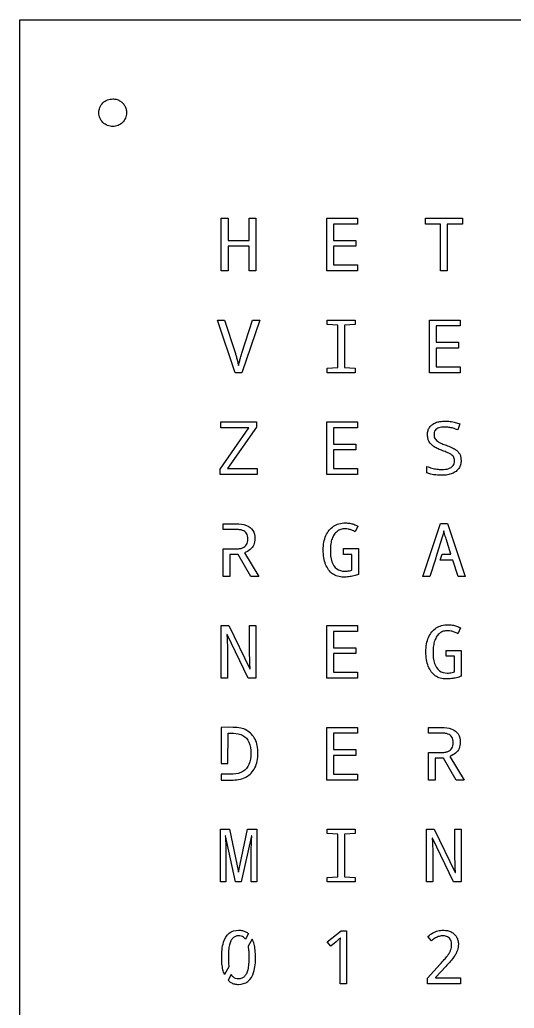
# Model space of a CAD drawing. Extents: x 0 to 500, y 0 to 500.
# Drawn here: x 0 to 125, y 250 to 500 of the extents above; entities that cross this region are included whole.
import ezdxf

# ---------------------------------------------------------------- set-up
doc = ezdxf.new("R2010")
doc.units = 0
doc.layers.add('Layer_1', color=7, linetype='CONTINUOUS')
doc.layers.add('letters', color=7, linetype='CONTINUOUS')

msp = doc.modelspace()

# ---------------------------------------------------------------- linework, layer by layer
at = {"layer": 'Layer_1', "color": 7}
msp.add_lwpolyline([(-0.000001, 500.00001), (500.000091, 500.00001), (500.000091, 0.000084), (-0.000001, 0.000084)], close=True, dxfattribs=at)
at = {"layer": 'Layer_1', "color": 1}
msp.add_lwpolyline([(23.498581, 480.000082)], close=True, dxfattribs=at)
msp.add_open_spline([(23.498581, 480.000082), (23.037688, 479.946899), (22.124107, 479.84148), (20.959886, 479.032796), (20.179797, 477.876541), (19.907909, 476.499201), (20.181074, 475.1265), (20.958494, 473.95996), (22.124874, 473.18258), (23.498164, 472.909415), (24.873277, 473.181265), (26.037826, 473.961505), (26.81591, 475.125165), (27.059636, 476.34801), (26.917954, 477.416237), (26.564458, 478.269933), (26.00204, 479.00431), (25.268587, 479.563045), (24.414884, 479.930278), (23.80486, 479.976749), (23.498581, 480.000082)], degree=3, knots=[0, 0, 0, 0, 1.373811, 2.723158, 4.096969, 5.47078, 6.820127, 8.193939, 9.56775, 10.917097, 12.290908, 13.664719, 15.014066, 16.387877, 17.304089, 18.212719, 19.128931, 20.045144, 20.953774, 21.869986, 21.869986, 21.869986, 21.869986], dxfattribs=at)
at = {"layer": 'letters', "color": 1}
for points in [[(59.717895, 436.48643), (58.005128, 436.48643), (58.005128, 442.701032), (52.647003, 442.701032), (52.647003, 436.48643), (50.934236, 436.48643), (50.934236, 449.80864), (52.647003, 449.80864), (52.647003, 444.195451), (58.005128, 444.195451), (58.005128, 449.80864), (59.717895, 449.80864)], [(85.352628, 436.48643), (77.640595, 436.48643), (77.640595, 449.80864), (85.352628, 449.80864), (85.352628, 448.31422), (79.344205, 448.31422), (79.344205, 444.195451), (84.995419, 444.195451), (84.995419, 442.719256), (79.344205, 442.719256), (79.344205, 437.980849), (85.352628, 437.980849)], [(108.0839, 436.48643), (106.371133, 436.48643), (106.371133, 448.31422), (102.542594, 448.31422), (102.542594, 449.80864), (111.903282, 449.80864), (111.903282, 448.31422), (108.0839, 448.31422)], [(84.821398, 410.732832), (77.713869, 410.732832), (77.713869, 411.853647), (80.415829, 412.035895), (80.415829, 422.75198), (77.713869, 422.934228), (77.713869, 424.055042), (84.821398, 424.055042), (84.821398, 422.934228), (82.128598, 422.75198), (82.128598, 412.035895), (84.821398, 411.853647)], [(111.307933, 410.732832), (103.595903, 410.732832), (103.595903, 424.055042), (111.307933, 424.055042), (111.307933, 422.560623), (105.29951, 422.560623), (105.29951, 418.441854), (110.950727, 418.441854), (110.950727, 416.965659), (105.29951, 416.965659), (105.29951, 412.227255), (111.307933, 412.227255)], [(59.99267, 384.979235), (50.631984, 384.979235), (50.631984, 386.300525), (57.895217, 396.788801), (50.824328, 396.788801), (50.824328, 398.301448), (59.809486, 398.301448), (59.809486, 396.980159), (52.546255, 386.491882), (59.99267, 386.491882)], [(85.352628, 384.979235), (77.640595, 384.979235), (77.640595, 398.301448), (85.352628, 398.301448), (85.352628, 396.807026), (79.344205, 396.807026), (79.344205, 392.688257), (84.995419, 392.688257), (84.995419, 391.212062), (79.344205, 391.212062), (79.344205, 386.473658), (85.352628, 386.473658)], [(102.899803, 385.425741)], [(85.352628, 333.472044), (77.640595, 333.472044), (77.640595, 346.794251), (85.352628, 346.794251), (85.352628, 345.299834), (79.344205, 345.299834), (79.344205, 341.181065), (84.995419, 341.181065), (84.995419, 339.70487), (79.344205, 339.70487), (79.344205, 334.966463), (85.352628, 334.966463)], [(85.352628, 307.718447), (77.640595, 307.718447), (77.640595, 321.040654), (85.352628, 321.040654), (85.352628, 319.546237), (79.344205, 319.546237), (79.344205, 315.427468), (84.995419, 315.427468), (84.995419, 313.951273), (79.344205, 313.951273), (79.344205, 309.212866), (85.352628, 309.212866)], [(53.94761, 309.185529)], [(53.94761, 307.718447)], [(84.821398, 281.96485), (77.713869, 281.96485), (77.713869, 283.085664), (80.415829, 283.267909), (80.415829, 293.983997), (77.713869, 294.166242), (77.713869, 295.287057), (84.821398, 295.287057), (84.821398, 294.166242), (82.128598, 293.983997), (82.128598, 283.267909), (84.821398, 283.085664)]]:
    msp.add_lwpolyline(points, close=True, dxfattribs=at)
for points in [[(58.829453, 424.055042), (60.652133, 424.055042), (56.173293, 410.732832), (54.460524, 410.732832), (50.000001, 424.055042), (51.795201, 424.055042), (54.497161, 415.607923)], [(56.154974, 415.662599), (58.829453, 424.055042)], [(111.289616, 397.782044), (110.703426, 396.287622)], [(102.899803, 385.425741), (102.899803, 387.047735)], [(54.570434, 371.09899), (53.114125, 371.09899), (51.401356, 371.09899), (51.401356, 372.547851), (54.671185, 372.547851)], [(106.792456, 369.112504), (105.473532, 364.857051), (104.988095, 363.353522), (103.650857, 359.225641), (101.91061, 359.225641), (106.334496, 372.602524), (108.120537, 372.602524), (112.562741, 359.225641), (110.804179, 359.225641), (109.485258, 363.353522), (106.288702, 363.353522), (106.774139, 364.857051)], [(85.462541, 371.955549), (84.803078, 370.479354)], [(106.774139, 364.857051), (108.999819, 364.857051), (107.781648, 368.720677)], [(51.401356, 366.169226), (53.114125, 366.169226), (54.616231, 366.169226)], [(56.786957, 365.19421), (60.423152, 359.225641), (58.417291, 359.225641), (55.211575, 364.72948), (53.114125, 364.72948), (53.114125, 359.225641), (51.401356, 359.225641), (51.401356, 366.169226)], [(81.808024, 366.260351), (85.673203, 366.260351), (85.673203, 359.726817)], [(83.97875, 360.792958), (83.97875, 364.765931), (81.808024, 364.765931), (81.808024, 366.260351)], [(52.509616, 340.698111), (52.509616, 333.472044), (50.934236, 333.472044), (50.934236, 346.794251), (52.885144, 346.794251), (58.179152, 335.823023), (58.234109, 335.823023)], [(58.105879, 339.504398), (58.105879, 346.794251), (59.699578, 346.794251), (59.699578, 333.472044)], [(111.417843, 346.201952), (110.758383, 344.725757)], [(59.699578, 333.472044), (57.730353, 333.472044), (52.418028, 344.497948), (52.344754, 344.497948)], [(107.763329, 340.506751), (111.628505, 340.506751), (111.628505, 333.97322)], [(109.934055, 335.039361), (109.934055, 339.012334), (107.763329, 339.012334), (107.763329, 340.506751)], [(54.066678, 321.040665), (53.94761, 321.040665), (53.94761, 321.040665), (52.647003, 321.049766), (52.647003, 321.049766), (50.934236, 321.040665), (50.925079, 311.93745)], [(106.481044, 319.591798), (105.024732, 319.591798), (103.311968, 319.591798), (103.311968, 321.040654), (106.581795, 321.040654)], [(50.925079, 311.93745), (52.610369, 311.93745), (52.647003, 319.591798), (52.647003, 319.591798), (53.94761, 319.591798)], [(53.94761, 319.591798), (53.883496, 319.591798)], [(103.311968, 314.662034), (105.024732, 314.662034), (106.526838, 314.662034)], [(108.697567, 313.687013), (112.333765, 307.718447), (110.327903, 307.718447), (107.122188, 313.222285), (105.024732, 313.222285), (105.024732, 307.718447), (103.311968, 307.718447), (103.311968, 314.662034)], [(53.94761, 309.185529), (52.647003, 309.176428), (52.647003, 309.176428), (52.647003, 309.176428), (50.934236, 309.176428), (50.934236, 307.718457), (52.647003, 307.718457), (52.647003, 307.718457), (53.94761, 307.718457)], [(52.115773, 289.929014), (52.115773, 281.96485), (50.732735, 281.96485), (50.732735, 295.287057), (52.995052, 295.287057), (55.266532, 284.425176), (55.321488, 284.425176), (57.611283, 295.287057), (59.919399, 295.287057), (59.919399, 281.96485), (58.518044, 281.96485), (58.518044, 290.047474)], [(104.420228, 289.190919), (104.420228, 281.96485), (102.844846, 281.96485), (102.844846, 295.287057), (104.795754, 295.287057), (110.089762, 284.315829), (110.144716, 284.315829)], [(110.016488, 287.997204), (110.016488, 295.287057), (111.610188, 295.287057), (111.610188, 281.96485)], [(54.570434, 281.96485), (52.024179, 293.628617), (51.950906, 293.628617)], [(58.646272, 293.610392), (58.572998, 293.610392), (55.980946, 281.96485), (54.570434, 281.96485)], [(111.610188, 281.96485), (109.64096, 281.96485), (104.328635, 292.990754), (104.255361, 292.990754)], [(57.803627, 268.859151), (57.025096, 267.48319)], [(58.774499, 267.501415), (57.712033, 265.678952)], [(79.948709, 266.790654), (78.602308, 265.688064), (77.713869, 266.808879), (81.221837, 269.533462), (82.595715, 269.533462), (82.595715, 256.211252)], [(104.117973, 267.073136), (103.183735, 268.157502)], [(82.595715, 256.211252), (80.983698, 256.211252), (80.983698, 264.5308)], [(52.875984, 260.466708), (51.740245, 258.544007)], [(111.399526, 256.211252), (103.055507, 256.211252), (103.055507, 257.632777), (106.261223, 261.10457)], [(107.671738, 260.521381), (105.098006, 257.796795), (105.098006, 257.723897), (111.399526, 257.723897), (111.399526, 256.211252)], [(53.462174, 258.507555), (52.665323, 257.086034)]]:
    msp.add_lwpolyline(points, dxfattribs=at)
for points, knots in [([(54.497161, 415.607923), (54.584575, 415.324312), (54.775039, 414.706362), (55.039669, 413.690174), (55.211282, 412.956983), (55.303169, 412.564408)], [0, 0, 0, 0, 0.890247, 1.939725, 3.149292, 3.149292, 3.149292, 3.149292]), ([(55.303169, 412.564408), (55.374542, 412.875457), (55.525769, 413.534515), (55.81321, 414.56705), (56.037252, 415.285235), (56.154974, 415.662599)], [0, 0, 0, 0, 0.957304, 2.028355, 3.214246, 3.214246, 3.214246, 3.214246]), ([(103.898152, 392.706484), (103.732009, 392.925777), (103.394152, 393.371716), (103.12879, 394.210616), (103.040359, 395.131824), (103.148427, 396.078698), (103.54859, 396.964807), (104.011819, 397.380404), (104.246201, 397.590685)], [0, 0, 0, 0, 0.820153, 1.667807, 2.59572, 3.584418, 4.498364, 5.434413, 5.434413, 5.434413, 5.434413]), ([(104.246201, 397.590685), (104.533658, 397.773615), (105.137526, 398.157902), (106.257017, 398.436059), (107.506786, 398.521418), (108.815472, 398.440818), (110.101455, 398.217139), (110.898089, 397.925418), (111.289616, 397.782044)], [0, 0, 0, 0, 1.01651, 2.135407, 3.410445, 4.768301, 6.060283, 7.30895, 7.30895, 7.30895, 7.30895]), ([(110.703426, 396.287622), (110.322452, 396.428666), (109.589743, 396.699928), (108.480097, 396.941325), (107.256017, 397.030729), (106.025532, 396.939344), (104.894884, 396.24189), (104.680501, 395.259859), (104.762022, 394.526951), (104.95811, 393.99899), (105.19821, 393.732336), (105.317827, 393.59949)], [0, 0, 0, 0, 1.217814, 2.342161, 3.391319, 4.897173, 5.994086, 7.093342, 7.676246, 8.21246, 8.744814, 8.744814, 8.744814, 8.744814]), ([(106.636751, 391.120939), (106.249485, 391.26864), (105.533831, 391.541584), (104.591309, 392.056739), (104.116057, 392.502226), (103.898152, 392.706484)], [0, 0, 0, 0, 1.243954, 2.298778, 3.191937, 3.191937, 3.191937, 3.191937]), ([(105.317827, 393.59949), (105.495585, 393.46486), (105.918623, 393.144461), (106.768886, 392.763923), (107.428422, 392.523174), (107.799965, 392.38755)], [0, 0, 0, 0, 0.667268, 1.588005, 2.775866, 2.775866, 2.775866, 2.775866]), ([(109.247117, 389.909), (109.058187, 390.034363), (108.602393, 390.336802), (107.715354, 390.719548), (107.026311, 390.975969), (106.636751, 391.120939)], [0, 0, 0, 0, 0.679167, 1.638496, 2.886364, 2.886364, 2.886364, 2.886364]), ([(107.799965, 392.38755), (108.247842, 392.216162), (109.051359, 391.90868), (110.090509, 391.382999), (110.588433, 390.926785), (110.804179, 390.72911)], [0, 0, 0, 0, 1.440518, 2.584377, 3.45895, 3.45895, 3.45895, 3.45895]), ([(110.804179, 390.72911), (110.957263, 390.529535), (111.267898, 390.124558), (111.514404, 389.361553), (111.597827, 388.459229), (111.48199, 387.474038), (111.050245, 386.49257), (110.545994, 386.025953), (110.291264, 385.790233)], [0, 0, 0, 0, 0.749881, 1.521653, 2.364231, 3.456781, 4.467497, 5.499319, 5.499319, 5.499319, 5.499319]), ([(102.899803, 387.047735), (103.323082, 386.891474), (104.150366, 386.586067), (105.42775, 386.324183), (106.872119, 386.228625), (108.330896, 386.33103), (109.680022, 387.118074), (109.945425, 388.230743), (109.85632, 389.020232), (109.639027, 389.542938), (109.377639, 389.787087), (109.247117, 389.909)], [0, 0, 0, 0, 1.352252, 2.64293, 3.89365, 5.691103, 6.984651, 8.250762, 8.83841, 9.370552, 9.901289, 9.901289, 9.901289, 9.901289]), ([(110.291264, 385.790233), (109.978942, 385.588484), (109.316012, 385.160254), (108.067002, 384.857956), (106.671963, 384.768908), (105.264355, 384.839456), (103.979038, 385.017261), (103.239163, 385.297296), (102.899803, 385.425741)], [0, 0, 0, 0, 1.108774, 2.353467, 3.795687, 5.297384, 6.57861, 7.664206, 7.664206, 7.664206, 7.664206]), ([(54.671185, 372.547851), (55.57742, 372.509375), (57.169356, 372.441786), (59.166439, 370.969768), (59.541352, 368.950225), (59.273934, 367.198959), (58.285278, 365.858561), (57.307275, 365.424917), (56.786957, 365.19421)], [0, 0, 0, 0, 2.679142, 4.706309, 6.87283, 8.459546, 9.941512, 11.626281, 11.626281, 11.626281, 11.626281]), ([(78.208465, 370.916745), (78.558902, 371.281907), (79.256551, 372.008871), (80.711118, 372.622416), (82.132109, 372.780973), (83.414442, 372.683012), (84.492868, 372.430942), (85.14099, 372.113193), (85.462541, 371.955549)], [0, 0, 0, 0, 1.50488, 2.99591, 4.618575, 5.755618, 6.843797, 7.915252, 7.915252, 7.915252, 7.915252]), ([(54.616231, 366.169226), (54.935027, 366.179448), (55.519257, 366.198181), (56.310909, 366.392392), (56.938471, 366.729391), (57.380247, 367.245898), (57.624788, 367.920399), (57.6883, 368.677772), (57.625967, 369.428266), (57.384447, 370.082656), (56.943481, 370.578909), (56.308933, 370.892711), (55.501115, 371.072357), (54.900607, 371.089542), (54.570434, 371.09899)], [0, 0, 0, 0, 0.954896, 1.749956, 2.424679, 3.057291, 3.741414, 4.54148, 5.322309, 5.985523, 6.597258, 7.263982, 8.073871, 9.063021, 9.063021, 9.063021, 9.063021]), ([(78.071078, 360.856744), (77.797579, 361.303065), (77.21908, 362.247115), (76.811037, 363.992197), (76.676636, 365.899872), (76.818345, 367.808463), (77.277986, 369.55072), (77.907719, 370.475223), (78.208465, 370.916745)], [0, 0, 0, 0, 1.561686, 3.303249, 5.303438, 7.28868, 9.030948, 10.623661, 10.623661, 10.623661, 10.623661]), ([(84.803078, 370.479354), (84.514404, 370.631143), (83.962058, 370.921575), (83.092756, 371.18218), (82.151718, 371.283028), (81.159601, 371.151808), (80.175671, 370.658932), (79.72895, 370.1065), (79.499912, 369.823264)], [0, 0, 0, 0, 0.976712, 1.868833, 2.70361, 3.800909, 4.829426, 5.911586, 5.911586, 5.911586, 5.911586]), ([(107.213778, 370.780061), (107.172326, 370.583018), (107.091531, 370.198954), (106.951947, 369.642389), (106.844658, 369.285939), (106.792456, 369.112504)], [0, 0, 0, 0, 0.604045, 1.177365, 1.720678, 1.720678, 1.720678, 1.720678]), ([(107.781648, 368.720677), (107.710728, 368.953239), (107.570572, 369.412845), (107.38086, 370.099451), (107.269024, 370.555018), (107.213778, 370.780061)], [0, 0, 0, 0, 0.729389, 1.44147, 2.136622, 2.136622, 2.136622, 2.136622]), ([(79.499912, 369.823264), (79.300768, 369.475592), (78.876506, 368.734905), (78.579901, 367.378038), (78.470563, 365.409242), (78.631596, 363.152948), (79.919324, 360.895706), (81.638264, 360.485123), (82.736216, 360.55086), (83.357059, 360.636495), (83.768628, 360.740076), (83.97875, 360.792958)], [0, 0, 0, 0, 1.196218, 2.548444, 4.11146, 7.115035, 9.268366, 11.359736, 11.960888, 12.583864, 13.233666, 13.233666, 13.233666, 13.233666]), ([(85.673203, 359.726817), (85.269107, 359.589027), (84.453496, 359.310918), (83.157351, 359.096635), (81.776808, 359.002073), (80.36003, 359.157159), (79.016516, 359.781682), (78.389435, 360.494739), (78.071078, 360.856744)], [0, 0, 0, 0, 1.278886, 2.581251, 3.926742, 5.424146, 6.8142, 8.24763, 8.24763, 8.24763, 8.24763]), ([(104.026383, 335.10315), (103.752884, 335.54947), (103.174383, 336.493518), (102.76634, 338.238599), (102.631938, 340.146274), (102.773647, 342.054865), (103.233289, 343.797123), (103.863023, 344.721626), (104.16377, 345.163148)], [0, 0, 0, 0, 1.561685, 3.303247, 5.303434, 7.288677, 9.030947, 10.62366, 10.62366, 10.62366, 10.62366]), ([(104.16377, 345.163148), (104.514207, 345.52831), (105.211856, 346.255274), (106.666422, 346.868818), (108.087414, 347.027375), (109.369747, 346.929415), (110.448171, 346.677345), (111.096292, 346.359596), (111.417843, 346.201952)], [0, 0, 0, 0, 1.50488, 2.99591, 4.618575, 5.755617, 6.843795, 7.91525, 7.91525, 7.91525, 7.91525]), ([(110.758383, 344.725757), (110.469709, 344.877546), (109.917363, 345.167978), (109.048062, 345.428583), (108.107023, 345.529431), (107.114907, 345.398211), (106.130976, 344.905336), (105.684253, 344.352905), (105.455215, 344.06967)], [0, 0, 0, 0, 0.976711, 1.868832, 2.70361, 3.800908, 4.829425, 5.911586, 5.911586, 5.911586, 5.911586]), ([(52.344754, 344.497948), (52.376629, 343.983362), (52.434631, 343.04699), (52.494961, 341.78025), (52.50515, 341.027887), (52.509616, 340.698111)], [0, 0, 0, 0, 1.546746, 2.81455, 3.803913, 3.803913, 3.803913, 3.803913]), ([(105.455215, 344.06967), (105.256071, 343.721997), (104.83181, 342.981308), (104.535206, 341.624442), (104.425868, 339.655645), (104.5869, 337.399351), (105.874627, 335.142109), (107.593567, 334.731526), (108.691519, 334.797263), (109.312363, 334.882898), (109.723933, 334.986479), (109.934055, 335.039361)], [0, 0, 0, 0, 1.196218, 2.548446, 4.111462, 7.115037, 9.268367, 11.359736, 11.960889, 12.583866, 13.233668, 13.233668, 13.233668, 13.233668]), ([(58.234109, 335.823023), (58.209785, 336.368378), (58.167223, 337.32261), (58.119335, 338.549704), (58.109723, 339.231682), (58.105879, 339.504398)], [0, 0, 0, 0, 1.637718, 2.865587, 3.683794, 3.683794, 3.683794, 3.683794]), ([(111.628505, 333.97322), (111.22441, 333.83543), (110.4088, 333.557321), (109.112656, 333.343037), (107.732112, 333.248476), (106.315334, 333.403562), (104.97182, 334.028086), (104.34474, 334.741144), (104.026383, 335.10315)], [0, 0, 0, 0, 1.278883, 2.581247, 3.926739, 5.424145, 6.814199, 8.24763, 8.24763, 8.24763, 8.24763]), ([(58.582158, 319.318439), (58.194112, 319.664607), (57.402507, 320.370782), (55.80627, 320.945739), (54.667823, 321.007861), (54.066678, 321.040665)], [0, 0, 0, 0, 1.548998, 3.15992, 4.962254, 4.962254, 4.962254, 4.962254]), ([(106.581795, 321.040654), (107.488029, 321.002178), (109.079964, 320.934589), (111.077046, 319.462573), (111.451959, 317.44303), (111.184541, 315.691765), (110.195886, 314.351367), (109.217884, 313.917721), (108.697567, 313.687013)], [0, 0, 0, 0, 2.67914, 4.706306, 6.872826, 8.459541, 9.941507, 11.626276, 11.626276, 11.626276, 11.626276]), ([(53.883496, 319.591798), (53.891298, 319.591798), (53.906224, 319.591798), (53.927595, 319.591798), (53.941165, 319.591798), (53.94761, 319.591798)], [0, 0, 0, 0, 0.023406, 0.044777, 0.064114, 0.064114, 0.064114, 0.064114]), ([(53.94761, 319.591798), (54.823625, 319.508087), (56.480744, 319.349734), (58.243604, 317.172919), (58.489205, 314.456467), (58.230618, 311.733045), (56.486154, 309.539759), (54.824285, 309.307861), (53.94761, 309.185529)], [0, 0, 0, 0, 2.541746, 4.808106, 7.68986, 10.557651, 12.856324, 15.42281, 15.42281, 15.42281, 15.42281]), ([(58.527204, 309.468022), (58.866744, 309.897593), (59.575091, 310.793761), (60.098655, 312.564177), (60.258317, 314.468805), (60.101755, 316.348509), (59.588608, 318.035648), (58.909983, 318.900602), (58.582158, 319.318439)], [0, 0, 0, 0, 1.629713, 3.3999, 5.430382, 7.34638, 9.038744, 10.620274, 10.620274, 10.620274, 10.620274]), ([(106.526838, 314.662034), (106.845634, 314.672256), (107.429865, 314.690989), (108.221518, 314.885199), (108.849081, 315.222196), (109.290855, 315.738705), (109.535395, 316.413206), (109.598907, 317.17058), (109.536574, 317.921073), (109.295055, 318.575462), (108.85409, 319.071716), (108.219543, 319.385518), (107.411725, 319.565165), (106.811216, 319.58235), (106.481044, 319.591798)], [0, 0, 0, 0, 0.954897, 1.749958, 2.424681, 3.057292, 3.741416, 4.541483, 5.32231, 5.985523, 6.597257, 7.263981, 8.073871, 9.063021, 9.063021, 9.063021, 9.063021]), ([(53.94761, 307.718457), (54.56069, 307.764791), (55.71773, 307.852235), (57.329733, 308.430128), (58.13566, 309.128656), (58.527204, 309.468022)], [0, 0, 0, 0, 1.841783, 3.475921, 5.019995, 5.019995, 5.019995, 5.019995]), ([(51.950906, 293.628617), (51.982846, 293.132599), (52.041227, 292.225963), (52.101368, 290.992608), (52.111357, 290.25508), (52.115773, 289.929014)], [0, 0, 0, 0, 1.491161, 2.725586, 3.703814, 3.703814, 3.703814, 3.703814]), ([(58.518044, 290.047473), (58.521841, 290.317155), (58.531215, 290.982946), (58.579026, 292.170565), (58.621889, 293.088328), (58.646272, 293.610392)], [0, 0, 0, 0, 0.809098, 1.997506, 3.565432, 3.565432, 3.565432, 3.565432]), ([(104.255361, 292.990754), (104.287237, 292.476168), (104.345241, 291.539797), (104.405573, 290.273058), (104.415762, 289.520695), (104.420228, 289.190919)], [0, 0, 0, 0, 1.546744, 2.814548, 3.80391, 3.80391, 3.80391, 3.80391]), ([(110.144716, 284.315829), (110.120392, 284.861183), (110.077831, 285.815415), (110.029944, 287.042509), (110.020332, 287.724487), (110.016488, 287.997204)], [0, 0, 0, 0, 1.637716, 2.865586, 3.683794, 3.683794, 3.683794, 3.683794]), ([(51.740245, 258.544007), (51.598397, 258.940519), (51.291437, 259.798574), (51.088296, 261.269194), (50.999114, 263.601912), (51.175329, 266.346916), (52.636923, 269.225784), (54.80954, 269.829859), (56.246764, 269.684247), (57.123779, 269.400451), (57.579752, 269.037401), (57.803627, 268.859151)], [0, 0, 0, 0, 1.260573, 2.727893, 4.427583, 8.263806, 10.953199, 13.438807, 14.413623, 15.297651, 16.150354, 16.150354, 16.150354, 16.150354]), ([(52.665323, 257.086034), (52.89703, 256.873535), (53.363268, 256.445947), (54.29673, 256.09849), (55.782564, 255.934786), (57.986462, 256.543589), (59.466645, 259.425827), (59.647959, 262.216114), (59.546992, 264.61964), (59.305821, 266.185537), (58.942462, 267.085437), (58.774499, 267.501415)], [0, 0, 0, 0, 0.935842, 1.883092, 2.919667, 5.424964, 8.123398, 11.96515, 13.779801, 15.341114, 16.683215, 16.683215, 16.683215, 16.683215]), ([(57.025096, 267.48319), (56.882022, 267.650844), (56.59942, 267.981998), (55.98055, 268.267765), (55.267076, 268.355976), (54.502061, 268.238597), (53.795971, 267.773348), (53.517646, 267.297324), (53.370581, 267.045797)], [0, 0, 0, 0, 0.654606, 1.292992, 1.987226, 2.792577, 3.56447, 4.429306, 4.429306, 4.429306, 4.429306]), ([(81.056972, 267.820344), (80.963927, 267.723227), (80.754574, 267.504712), (80.382125, 267.163921), (80.101739, 266.922446), (79.948709, 266.790654)], [0, 0, 0, 0, 0.4034, 0.90766, 1.513568, 1.513568, 1.513568, 1.513568]), ([(80.983698, 264.5308), (80.985677, 264.817342), (80.990181, 265.469476), (81.016966, 266.566021), (81.042796, 267.375886), (81.056972, 267.820344)], [0, 0, 0, 0, 0.859633, 1.95642, 3.290475, 3.290475, 3.290475, 3.290475]), ([(103.183735, 268.157502), (103.573934, 268.468999), (104.327833, 269.07084), (105.665056, 269.608485), (106.95831, 269.767479), (108.118713, 269.665501), (109.089497, 269.345505), (109.8774, 268.796329), (110.46545, 268.060633), (110.813123, 267.155852), (110.903761, 266.257671), (110.836101, 265.419242), (110.648327, 264.671439), (110.330083, 263.858199), (109.739869, 262.927294), (108.835387, 261.794906), (108.091118, 260.980361), (107.671738, 260.521381)], [0, 0, 0, 0, 1.491581, 2.881869, 4.258663, 5.365018, 6.353178, 7.289532, 8.2061, 9.136858, 10.15674, 10.888194, 11.650905, 12.461811, 13.497424, 14.941978, 16.806676, 16.806676, 16.806676, 16.806676]), ([(108.596814, 267.720112), (108.459483, 267.841155), (108.181214, 268.086422), (107.629035, 268.283084), (106.908154, 268.353133), (106.020076, 268.219112), (105.020132, 267.784868), (104.430381, 267.319601), (104.117973, 267.073136)], [0, 0, 0, 0, 0.54493, 1.104169, 1.721462, 2.706224, 3.762519, 4.952358, 4.952358, 4.952358, 4.952358]), ([(108.615133, 263.993175), (108.729121, 264.209249), (108.956471, 264.640214), (109.141008, 265.3576), (109.203475, 266.062893), (109.146213, 266.717471), (108.956714, 267.287683), (108.715012, 267.578093), (108.596814, 267.720112)], [0, 0, 0, 0, 0.730735, 1.457467, 2.204309, 2.845489, 3.420378, 3.970576, 3.970576, 3.970576, 3.970576]), ([(53.370581, 267.045797), (53.24079, 266.707645), (52.943117, 265.932095), (52.778966, 264.520016), (52.727965, 263.156564), (52.748004, 261.987643), (52.785837, 261.178066), (52.847873, 260.688535), (52.875984, 260.466708)], [0, 0, 0, 0, 1.083114, 2.484115, 4.231041, 5.180869, 5.990124, 6.660693, 6.660693, 6.660693, 6.660693]), ([(57.712033, 265.678952), (57.75324, 265.423587), (57.843958, 264.861395), (57.899912, 263.928909), (57.92634, 262.6712), (57.873065, 261.257692), (57.708163, 259.840076), (57.411315, 259.058702), (57.281553, 258.71714)], [0, 0, 0, 0, 0.775581, 1.707462, 2.799144, 4.548095, 5.955102, 7.0478, 7.0478, 7.0478, 7.0478]), ([(106.261223, 261.10457), (106.615494, 261.496688), (107.247256, 262.195943), (108.049351, 263.148762), (108.44754, 263.743047), (108.615133, 263.993175)], [0, 0, 0, 0, 1.585757, 2.82784, 3.730564, 3.730564, 3.730564, 3.730564]), ([(57.281553, 258.71714), (57.133034, 258.465034), (56.850214, 257.984959), (56.124825, 257.52288), (55.325155, 257.403221), (54.553853, 257.5086), (53.882104, 257.885709), (53.605232, 258.29571), (53.462174, 258.507555)], [0, 0, 0, 0, 0.867762, 1.65244, 2.482848, 3.246202, 3.955342, 4.713472, 4.713472, 4.713472, 4.713472])]:
    msp.add_open_spline(points, degree=3, knots=knots, dxfattribs=at)

doc.saveas('drawing.dxf')
